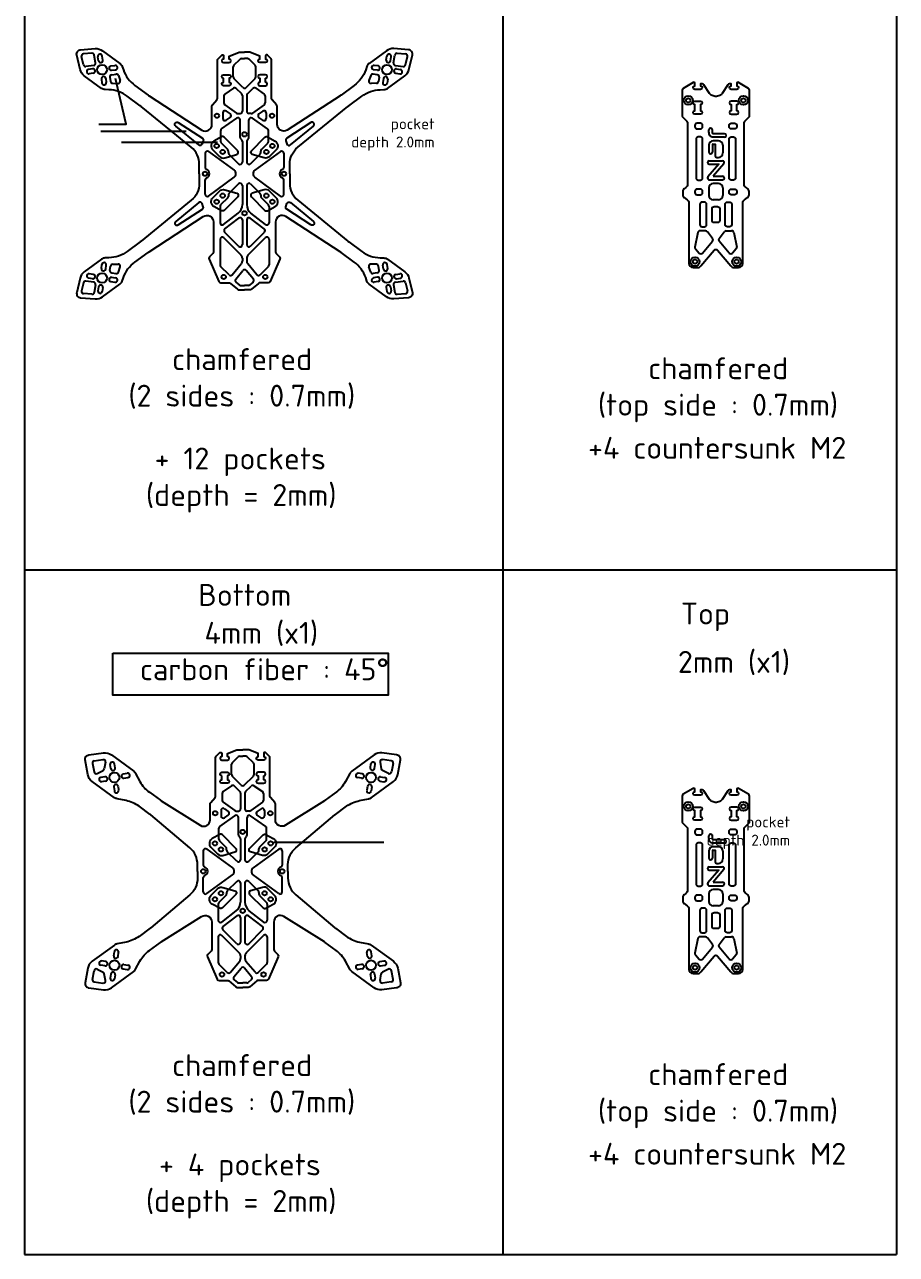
# Model space of a CAD drawing. Header units: millimetres. Extents: x -764 to 714, y -657 to 452.
# Drawn here: x 0 to 399, y -657 to -95 of the extents above; entities that cross this region are included whole.
import ezdxf

# ---------------------------------------------------------------- set-up
doc = ezdxf.new("R2010")
doc.units = ezdxf.units.MM
doc.linetypes.add('JIS_09_08', pattern=[10.75, 8, -0.55, 0.55, -0.55, 0.55, -0.55])
for name, color, linetype in [('Calque1', 150, 'Continuous'), ('Calque1_chamfered', 40, 'Continuous'), ('Calque2', 251, 'Continuous'), ('countersunk', 90, 'Continuous'), ('pocket', 1, 'Continuous')]:
    doc.layers.add(name, color=color, linetype=linetype)
doc.styles.get("Standard").update_dxf_attribs({"font": 'arial.ttf'})

msp = doc.modelspace()

# ---------------------------------------------------------------- linework, layer by layer
msp.add_lwpolyline([(40.37, -382.23), (166.21, -382.23), (166.21, -401.52), (40.37, -401.52)], close=True)
at = {"layer": 'Calque1'}
for p, q in [((26.94, -113.48), (26.06, -109.7)), ((30.82, -108.18), (26.96, -108.48)), ((32.44, -112.55), (31.89, -109.02)), ((33.8, -111.58), (33.52, -109.75)), ((35.78, -111.27), (35.5, -109.44)), ((95.72, -113.62), (98.53, -110.9)), ((99.23, -110.62), (100.57, -110.62)), ((101.91, -110.62), (100.57, -110.62)), ((105.42, -113.62), (102.61, -110.9)), ((165.36, -111.27), (165.64, -109.44)), ((167.33, -111.58), (167.62, -109.75)), ((168.7, -112.55), (169.25, -109.02)), ((170.32, -108.18), (174.18, -108.48)), ((174.19, -113.48), (175.08, -109.7)), ((31.6, -113.69), (28.07, -114.24)), ((31.09, -115.29), (29.26, -115.57)), ((31.4, -117.27), (29.57, -117.55)), ((39.49, -113.98), (41.32, -113.7)), ((39.8, -115.96), (41.63, -115.68)), ((95.42, -118.96), (95.42, -114.34)), ((105.72, -118.96), (105.72, -114.34)), ((161.34, -115.96), (159.51, -115.68)), ((161.65, -113.98), (159.82, -113.7)), ((169.54, -113.69), (173.07, -114.24)), ((169.74, -117.27), (171.57, -117.55)), ((170.05, -115.29), (171.87, -115.57)), ((35.11, -119.98), (35.39, -121.81)), ((37.08, -119.67), (37.37, -121.5)), ((99.86, -123.82), (95.71, -119.67)), ((101.28, -123.82), (105.43, -119.67)), ((164.05, -119.67), (163.77, -121.5)), ((166.03, -119.98), (165.75, -121.81)), ((91.13, -127.62), (91.13, -130.88)), ((95.48, -124.13), (91.56, -126.8)), ((99.28, -126.77), (96.75, -124.25)), ((99.57, -127.48), (99.57, -134.69)), ((101.57, -127.48), (101.57, -134.69)), ((101.86, -126.77), (104.39, -124.25)), ((105.66, -124.13), (109.58, -126.8)), ((110.01, -127.62), (110.01, -130.88)), ((91.55, -131.7), (96.91, -135.5)), ((92.2, -134.61), (93.97, -135.87)), ((109.59, -131.7), (104.23, -135.5)), ((108.93, -134.61), (107.17, -135.87)), ((90.09, -142.71), (96.99, -137.81)), ((90.63, -135.43), (90.63, -137.94)), ((92.2, -138.76), (93.97, -137.5)), ((97.49, -135.69), (98.57, -135.69)), ((98.57, -146.6), (98.57, -138.63)), ((103.65, -135.69), (102.57, -135.69)), ((102.57, -146.6), (102.57, -138.63)), ((111.05, -142.71), (104.15, -137.81)), ((108.93, -138.76), (107.17, -137.5)), ((110.51, -135.43), (110.51, -137.94)), ((89.67, -148.6), (89.67, -143.52)), ((111.47, -148.6), (111.47, -143.52)), ((92.87, -152.21), (89.97, -149.31)), ((99.28, -147.73), (98.86, -147.31)), ((99.57, -148.43), (99.57, -157.94)), ((101.57, -148.43), (101.57, -157.94)), ((101.86, -147.73), (102.28, -147.31)), ((108.27, -152.21), (111.17, -149.31)), ((312.87, -150.13), (312.87, -153.37)), ((314.47, -150.13), (314.47, -153.37)), ((317.27, -148.13), (314.87, -148.13)), ((319.27, -150.13), (319.27, -153.74)), ((82.54, -153.88), (82.54, -160.41)), ((84.13, -153.08), (95.82, -161.63)), ((93.17, -153.56), (93.17, -152.91)), ((97.86, -158.65), (93.46, -154.27)), ((103.27, -158.65), (107.68, -154.27)), ((117.01, -153.08), (105.32, -161.63)), ((107.97, -153.56), (107.97, -152.91)), ((118.6, -153.88), (118.6, -160.41)), ((312.9, -153.37), (312.87, -153.37)), ((313.08, -157.29), (319.15, -157.29)), ((319.75, -158.62), (314.82, -164.37)), ((82.54, -172.6), (82.54, -166.07)), ((84.13, -173.4), (95.82, -164.85)), ((97.86, -167.83), (93.46, -172.21)), ((99.57, -168.54), (99.57, -177.32)), ((101.57, -168.54), (101.57, -177.32)), ((103.27, -167.83), (107.68, -172.21)), ((117.01, -173.4), (105.32, -164.85)), ((118.6, -172.6), (118.6, -166.07)), ((314.82, -164.37), (319.15, -164.37)), ((317.27, -167.7), (314.85, -167.7)), ((93.17, -172.92), (93.17, -173.57)), ((107.97, -172.92), (107.97, -173.57)), ((312.85, -169.7), (312.85, -173.18)), ((319.27, -169.7), (319.27, -173.18)), ((89.36, -178.19), (89.36, -185.61)), ((92.87, -174.27), (89.65, -177.48)), ((108.27, -174.27), (111.49, -177.48)), ((111.78, -178.19), (111.78, -185.61)), ((317.27, -175.18), (314.85, -175.18)), ((90.97, -186.4), (97.62, -181.28)), ((91.58, -188.45), (97.96, -183.54)), ((99.57, -184.33), (99.57, -195.62)), ((101.57, -184.33), (101.57, -195.62)), ((109.56, -188.45), (103.18, -183.54)), ((110.17, -186.4), (103.52, -181.28)), ((97.86, -196.33), (91.48, -189.95)), ((103.28, -196.33), (109.65, -189.95)), ((307.87, -190.11), (306.46, -196.71)), ((311.39, -189.31), (308.84, -189.31)), ((314.57, -192.8), (312.18, -189.7)), ((317.56, -192.8), (319.94, -189.7)), ((320.73, -189.31), (323.28, -189.31)), ((324.26, -190.11), (325.66, -196.71)), ((89.36, -193.19), (89.36, -204.88)), ((98.98, -200.41), (91.06, -192.49)), ((102.15, -200.41), (110.07, -192.49)), ((111.78, -193.19), (111.78, -204.88)), ((309.94, -199.44), (314.54, -194.05)), ((322.18, -199.44), (317.59, -194.05)), ((99.57, -201.82), (99.57, -203.11)), ((101.57, -201.82), (101.57, -203.11)), ((306.71, -197.6), (308.45, -199.47)), ((325.42, -197.6), (323.67, -199.47)), ((35.11, -206.5), (35.39, -204.67)), ((37.08, -206.81), (37.37, -204.98)), ((93.48, -209.43), (89.65, -205.59)), ((94.96, -209.36), (99.1, -204.39)), ((96.53, -211.38), (99.8, -207.46)), ((104.61, -211.38), (101.34, -207.46)), ((106.18, -209.36), (102.03, -204.39)), ((107.65, -209.43), (111.49, -205.59)), ((164.05, -206.81), (163.77, -204.98)), ((166.03, -206.5), (165.75, -204.67)), ((26.94, -213), (26.06, -216.78)), ((31.6, -212.79), (28.07, -212.24)), ((31.09, -211.19), (29.26, -210.91)), ((31.4, -209.21), (29.57, -208.93)), ((39.49, -212.5), (41.32, -212.78)), ((39.8, -210.52), (41.63, -210.8)), ((96.66, -212.79), (98.13, -214.02)), ((104.48, -212.79), (103.01, -214.02)), ((161.34, -210.52), (159.51, -210.8)), ((161.65, -212.5), (159.82, -212.78)), ((169.54, -212.79), (173.07, -212.24)), ((169.74, -209.21), (171.57, -208.93)), ((170.05, -211.19), (171.87, -210.91)), ((174.19, -213), (175.08, -216.78)), ((30.82, -218.3), (26.96, -218)), ((32.44, -213.93), (31.89, -217.46)), ((33.8, -214.9), (33.52, -216.73)), ((35.78, -215.21), (35.5, -217.04)), ((98.77, -214.25), (100.57, -214.25)), ((102.37, -214.25), (100.57, -214.25)), ((165.36, -215.21), (165.64, -217.04)), ((167.33, -214.9), (167.62, -216.73)), ((168.7, -213.93), (169.25, -217.46)), ((170.32, -218.3), (174.18, -218)), ((31.02, -432.63), (31.75, -436.57)), ((31.88, -431.45), (35.85, -430.95)), ((36.96, -432.11), (36.46, -435.15)), ((94.91, -432.37), (97.72, -429.64)), ((98.41, -429.36), (99.76, -429.36)), ((101.1, -429.36), (99.76, -429.36)), ((104.6, -432.37), (101.8, -429.64)), ((162.55, -432.11), (163.05, -435.15)), ((167.63, -431.45), (163.66, -430.95)), ((168.49, -432.63), (167.76, -436.57)), ((33.19, -437.28), (35.93, -435.87)), ((39.45, -435.04), (39.17, -433.22)), ((41.43, -434.74), (41.14, -432.91)), ((45.14, -437.45), (46.96, -437.17)), ((94.61, -437.71), (94.61, -433.08)), ((104.91, -437.71), (104.91, -433.08)), ((154.38, -437.45), (152.55, -437.17)), ((158.09, -434.74), (158.37, -432.91)), ((160.06, -435.04), (160.35, -433.22)), ((166.33, -437.28), (163.58, -435.87)), ((36.74, -438.75), (34.91, -439.04)), ((37.04, -440.73), (35.22, -441.02)), ((40.75, -443.44), (41.04, -445.27)), ((42.73, -443.14), (43.01, -444.96)), ((45.44, -439.43), (47.27, -439.14)), ((94.67, -442.87), (90.75, -445.54)), ((99.05, -442.57), (94.9, -438.42)), ((98.46, -445.52), (95.94, -442.99)), ((100.46, -442.57), (104.61, -438.42)), ((101.05, -445.52), (103.58, -442.99)), ((104.85, -442.87), (108.76, -445.54)), ((154.07, -439.43), (152.24, -439.14)), ((156.78, -443.14), (156.5, -444.96)), ((158.76, -443.44), (158.47, -445.27)), ((162.47, -440.73), (164.3, -441.02)), ((162.78, -438.75), (164.6, -439.04)), ((90.31, -446.37), (90.31, -449.62)), ((98.76, -446.22), (98.76, -453.43)), ((100.76, -446.22), (100.76, -453.43)), ((109.2, -446.37), (109.2, -449.62)), ((89.81, -454.17), (89.81, -456.68)), ((90.73, -450.44), (96.09, -454.24)), ((91.39, -453.36), (93.16, -454.61)), ((96.67, -454.43), (97.76, -454.43)), ((102.84, -454.43), (101.76, -454.43)), ((108.78, -450.44), (103.42, -454.24)), ((108.12, -453.36), (106.35, -454.61)), ((109.7, -454.17), (109.7, -456.68)), ((89.28, -461.45), (96.18, -456.55)), ((91.39, -457.5), (93.16, -456.24)), ((97.76, -465.35), (97.76, -457.37)), ((101.76, -465.35), (101.76, -457.37)), ((110.23, -461.45), (103.33, -456.55)), ((108.12, -457.5), (106.35, -456.24)), ((88.86, -467.35), (88.86, -462.27)), ((98.46, -466.47), (98.05, -466.06)), ((101.05, -466.47), (101.46, -466.06)), ((110.65, -467.35), (110.65, -462.27)), ((83.31, -471.82), (95.01, -480.37)), ((92.06, -470.95), (89.15, -468.06)), ((92.35, -472.3), (92.35, -471.66)), ((98.76, -467.18), (98.76, -476.69)), ((100.76, -467.18), (100.76, -476.69)), ((116.2, -471.82), (104.51, -480.37)), ((107.16, -472.3), (107.16, -471.66)), ((107.45, -470.95), (110.36, -468.06)), ((317.27, -470.73), (314.87, -470.73)), ((81.72, -472.63), (81.72, -479.16)), ((97.05, -477.4), (92.65, -473.01)), ((102.46, -477.4), (106.87, -473.01)), ((117.79, -472.63), (117.79, -479.16)), ((312.87, -472.73), (312.87, -475.96)), ((312.9, -475.96), (312.87, -475.96)), ((314.47, -472.73), (314.47, -475.96)), ((319.27, -472.73), (319.27, -476.33)), ((313.08, -479.89), (319.15, -479.89)), ((319.75, -481.21), (314.82, -486.96)), ((81.72, -491.34), (81.72, -484.81)), ((83.31, -492.15), (95.01, -483.6)), ((97.05, -486.57), (92.65, -490.96)), ((98.76, -487.28), (98.76, -496.06)), ((100.76, -487.28), (100.76, -496.06)), ((102.46, -486.57), (106.87, -490.96)), ((116.2, -492.15), (104.51, -483.6)), ((117.79, -491.34), (117.79, -484.81)), ((314.82, -486.96), (319.15, -486.96)), ((92.06, -493.02), (88.84, -496.22)), ((92.35, -491.67), (92.35, -492.31)), ((107.16, -491.67), (107.16, -492.31)), ((107.45, -493.02), (110.67, -496.22)), ((312.85, -492.29), (312.85, -495.78)), ((317.27, -490.29), (314.85, -490.29)), ((319.27, -492.29), (319.27, -495.78)), ((88.54, -496.93), (88.54, -504.35)), ((90.15, -505.14), (96.81, -500.02)), ((109.36, -505.14), (102.71, -500.02)), ((110.97, -496.93), (110.97, -504.35)), ((317.27, -497.78), (314.85, -497.78)), ((90.77, -507.2), (97.15, -502.29)), ((98.76, -503.08), (98.76, -514.37)), ((100.76, -503.08), (100.76, -514.37)), ((108.74, -507.2), (102.37, -502.29)), ((98.17, -519.15), (90.25, -511.23)), ((97.05, -515.07), (90.67, -508.7)), ((101.34, -519.15), (109.26, -511.23)), ((102.46, -515.07), (108.84, -508.7)), ((88.54, -511.94), (88.54, -523.63)), ((110.97, -511.94), (110.97, -523.63)), ((307.87, -512.7), (306.46, -519.3)), ((311.39, -511.91), (308.84, -511.91)), ((309.94, -522.04), (314.54, -516.65)), ((314.57, -515.39), (312.18, -512.29)), ((317.56, -515.39), (319.94, -512.29)), ((322.18, -522.04), (317.59, -516.65)), ((320.73, -511.91), (323.28, -511.91)), ((324.26, -512.7), (325.66, -519.3)), ((40.75, -520.52), (41.04, -518.7)), ((42.73, -520.83), (43.01, -519)), ((98.76, -520.57), (98.76, -521.85)), ((100.76, -520.57), (100.76, -521.85)), ((156.78, -520.83), (156.5, -519)), ((158.76, -520.52), (158.47, -518.7)), ((306.71, -520.19), (308.45, -522.07)), ((325.42, -520.19), (323.67, -522.07)), ((31.02, -531.34), (31.75, -527.4)), ((33.19, -526.69), (35.93, -528.09)), ((36.74, -525.21), (34.91, -524.93)), ((37.04, -523.24), (35.22, -522.95)), ((45.14, -526.52), (46.96, -526.8)), ((45.44, -524.54), (47.27, -524.83)), ((92.67, -528.17), (88.84, -524.33)), ((94.15, -528.1), (98.29, -523.13)), ((95.72, -530.12), (98.99, -526.2)), ((103.8, -530.12), (100.52, -526.2)), ((105.37, -528.1), (101.22, -523.13)), ((106.84, -528.17), (110.68, -524.33)), ((154.07, -524.54), (152.24, -524.83)), ((154.38, -526.52), (152.55, -526.8)), ((162.47, -523.24), (164.3, -522.95)), ((162.78, -525.21), (164.6, -524.93)), ((166.33, -526.69), (163.58, -528.09)), ((168.49, -531.34), (167.76, -527.4)), ((31.88, -532.51), (35.85, -533.01)), ((36.96, -531.86), (36.46, -528.82)), ((39.45, -528.92), (39.17, -530.75)), ((41.43, -529.23), (41.14, -531.06)), ((95.84, -531.53), (97.31, -532.76)), ((97.96, -532.99), (99.76, -532.99)), ((101.56, -532.99), (99.76, -532.99)), ((103.67, -531.53), (102.2, -532.76)), ((158.09, -529.23), (158.37, -531.06)), ((160.06, -528.92), (160.35, -530.75)), ((162.55, -531.86), (163.05, -528.82)), ((167.63, -532.51), (163.66, -533.01))]:
    msp.add_line(p, q, dxfattribs=at)
for points in [[(79.88, -163.24), (79.88, -158.89, 0.224989), (76.22, -151.15), (53.35, -132.45, 0.013566), (52.92, -132.12), (46.92, -127.73, 0.150867), (38.55, -124.85), (36.85, -124.79, -0.150867), (35.18, -124.21), (27.29, -118.45, -0.17925), (25.38, -115.55), (23.85, -109.03, -0.459426), (25.64, -106.58), (32.32, -106.05, -0.17925), (35.66, -107), (43.55, -112.77, -0.150867), (44.61, -114.19), (45.17, -115.79, 0.150867), (50.46, -122.89), (56.46, -127.27, 0.013816), (56.91, -127.58), (81.03, -143.25, 0.594971), (85.67, -140.74), (85.67, -132.4, -0.183902), (85.92, -131.74), (87.92, -129.5, 0.183902), (88.17, -128.83), (88.17, -111.36, -0.198912), (88.46, -110.65), (90.12, -109, -0.668179), (90.97, -109.35), (90.97, -110.8, 1), (90.97, -112.4), (93.57, -112.4, 1), (93.57, -110.8), (93.57, -109.44), (97.83, -107.79, -0.092844), (98.55, -107.65), (100.57, -107.65)], [(121.25, -163.24), (121.25, -158.89, -0.224989), (124.92, -151.15), (147.79, -132.45, -0.013566), (148.22, -132.12), (154.22, -127.73, -0.150867), (162.59, -124.85), (164.28, -124.79, 0.150867), (165.96, -124.21), (173.85, -118.45, 0.17925), (175.76, -115.55), (177.29, -109.03, 0.459426), (175.5, -106.58), (168.82, -106.05, 0.17925), (165.48, -107), (157.59, -112.77, 0.150867), (156.53, -114.19), (155.96, -115.79, -0.150867), (150.68, -122.89), (144.68, -127.27, -0.013816), (144.23, -127.58), (120.1, -143.25, -0.594971), (115.47, -140.74), (115.47, -132.4, 0.183902), (115.22, -131.74), (113.22, -129.5, -0.183902), (112.97, -128.83), (112.97, -111.36, 0.198912), (112.68, -110.65), (111.02, -109, 0.668179), (110.17, -109.35), (110.17, -110.8, -1), (110.17, -112.4), (107.57, -112.4, -1), (107.57, -110.8), (107.57, -109.44), (103.31, -107.79, 0.092844), (102.59, -107.65), (100.57, -107.65)], [(320.03, -146.56), (314.82, -146.56, -0.245066), (313.38, -145.81, -0.113399), (313.02, -144.93, -0.037158), (312.87, -143.14, -0.049183)], [(320.03, -144.96), (314.82, -144.96, -0.245066), (314.69, -144.89, -0.113399), (314.6, -144.68, -0.037158), (314.47, -143.13)], [(314.87, -149.73), (315.71, -149.73), (315.71, -154.94, 0.414214), (316.51, -155.74), (317.27, -155.74)], [(313.08, -158.89), (317.41, -158.89), (312.47, -164.64, 0.640968), (313.08, -165.97), (319.15, -165.97)], [(79.88, -163.24), (79.88, -167.59, -0.224989), (76.22, -175.33), (53.35, -194.03, -0.013566), (52.92, -194.36), (46.92, -198.75, -0.150867), (38.55, -201.63), (36.85, -201.69, 0.150867), (35.18, -202.27), (27.29, -208.03, 0.17925), (25.38, -210.93), (23.85, -217.45, 0.459426), (25.64, -219.9), (32.32, -220.43, 0.17925), (35.66, -219.48), (43.55, -213.71, 0.150867), (44.61, -212.29), (45.17, -210.69, -0.150867), (50.46, -203.59), (56.46, -199.21, -0.013816), (56.91, -198.9), (81.72, -182.78, -0.594971), (86.36, -185.29), (86.36, -199, -0.198912), (86.06, -199.71), (84.58, -201.2, 0.309066), (84.37, -202.31), (88.83, -212.47, 0.297645), (89.75, -213.07), (93.51, -213.07, -0.175895), (94.15, -213.3), (97.4, -216.02, 0.175895), (98.04, -216.25), (100.57, -216.25)], [(121.25, -163.24), (121.25, -167.59, 0.224989), (124.92, -175.33), (147.79, -194.03, 0.013566), (148.22, -194.36), (154.22, -198.75, 0.150867), (162.59, -201.63), (164.28, -201.69, -0.150867), (165.96, -202.27), (173.85, -208.03, -0.17925), (175.76, -210.93), (177.29, -217.45, -0.459426), (175.5, -219.9), (168.82, -220.43, -0.17925), (165.48, -219.48), (157.59, -213.71, -0.150867), (156.53, -212.29), (155.96, -210.69, 0.150867), (150.68, -203.59), (144.68, -199.21, 0.013816), (144.23, -198.9), (119.42, -182.78, 0.594971), (114.78, -185.29), (114.78, -199, 0.198912), (115.07, -199.71), (116.56, -201.2, -0.309066), (116.77, -202.31), (112.31, -212.47, -0.297645), (111.39, -213.07), (107.63, -213.07, 0.175895), (106.99, -213.3), (103.74, -216.02, -0.175895), (103.1, -216.25), (100.57, -216.25)], [(79.07, -481.98), (79.07, -478.88, 0.221063), (75.52, -471.23), (57.68, -456.19, 0.017307), (57.41, -455.98), (52.34, -452.27, 0.109594), (46.39, -449.67), (42.27, -448.85, -0.109594), (41.08, -448.33), (30.88, -440.88, -0.19144), (28.92, -437.75), (27.68, -431.09, -0.431181), (29.4, -428.74), (36.12, -427.9, -0.19144), (39.69, -428.82), (49.89, -436.28, -0.109594), (50.75, -437.25), (52.77, -440.94, 0.109594), (57.06, -445.82), (62.13, -449.52, 0.017358), (62.42, -449.71), (80.26, -460.95, 0.590187), (84.86, -458.41), (84.86, -451.15, -0.183902), (85.11, -450.48), (87.1, -448.24, 0.183902), (87.36, -447.58), (87.36, -430.1, -0.198912), (87.65, -429.4), (89.3, -427.74, -0.668179), (90.16, -428.1), (90.16, -429.54, 1), (90.16, -431.14), (92.76, -431.14, 1), (92.76, -429.54), (92.76, -428.19), (97.01, -426.53, -0.092844), (97.74, -426.4), (99.76, -426.4)], [(120.44, -481.98), (120.44, -478.88, -0.221063), (123.99, -471.23), (141.83, -456.19, -0.017307), (142.1, -455.98), (147.17, -452.27, -0.109594), (153.12, -449.67), (157.25, -448.85, 0.109594), (158.44, -448.33), (168.63, -440.88, 0.19144), (170.6, -437.75), (171.83, -431.09, 0.431181), (170.11, -428.74), (163.39, -427.9, 0.19144), (159.82, -428.82), (149.62, -436.28, 0.109594), (148.76, -437.25), (146.74, -440.94, -0.109594), (142.45, -445.82), (137.38, -449.52, -0.017358), (137.1, -449.71), (119.25, -460.95, -0.590187), (114.66, -458.41), (114.66, -451.15, 0.183902), (114.4, -450.48), (112.41, -448.24, -0.183902), (112.16, -447.58), (112.16, -430.1, 0.198912), (111.86, -429.4), (110.21, -427.74, 0.668179), (109.36, -428.1), (109.36, -429.54, -1), (109.36, -431.14), (106.76, -431.14, -1), (106.76, -429.54), (106.76, -428.19), (102.5, -426.53, 0.092844), (101.77, -426.4), (99.76, -426.4)], [(320.03, -469.15), (314.82, -469.15, -0.245066), (313.38, -468.4, -0.113399), (313.02, -467.52, -0.037158), (312.87, -465.73, -0.049183)], [(320.03, -467.55), (314.82, -467.55, -0.245066), (314.69, -467.48, -0.113399), (314.6, -467.27, -0.037158), (314.47, -465.72)], [(314.87, -472.33), (315.71, -472.33), (315.71, -477.53, 0.414214), (316.51, -478.33), (317.27, -478.33)], [(79.07, -481.98), (79.07, -485.09, -0.221063), (75.52, -492.74), (57.68, -507.78, -0.017307), (57.41, -507.99), (52.34, -511.69, -0.109594), (46.39, -514.3), (42.27, -515.12, 0.109594), (41.08, -515.64), (30.88, -523.09, 0.19144), (28.92, -526.22), (27.68, -532.88, 0.431181), (29.4, -535.23), (36.12, -536.07, 0.19144), (39.69, -535.15), (49.89, -527.69, 0.109594), (50.75, -526.72), (52.77, -523.03, -0.109594), (57.06, -518.15), (62.13, -514.45, -0.017358), (62.42, -514.25), (80.95, -502.59, -0.590187), (85.54, -505.13), (85.54, -517.75, -0.198912), (85.25, -518.46), (83.77, -519.94, 0.309066), (83.56, -521.05), (88.02, -531.21, 0.297645), (88.93, -531.81), (92.7, -531.81, -0.175895), (93.34, -532.04), (96.59, -534.76, 0.175895), (97.23, -534.99), (99.76, -534.99)], [(120.44, -481.98), (120.44, -485.09, 0.221063), (123.99, -492.74), (141.83, -507.78, 0.017307), (142.1, -507.99), (147.17, -511.69, 0.109594), (153.12, -514.3), (157.25, -515.12, -0.109594), (158.44, -515.64), (168.63, -523.09, -0.19144), (170.6, -526.22), (171.83, -532.88, -0.431181), (170.11, -535.23), (163.39, -536.07, -0.19144), (159.82, -535.15), (149.62, -527.69, -0.109594), (148.76, -526.72), (146.74, -523.03, 0.109594), (142.45, -518.15), (137.38, -514.45, 0.017358), (137.1, -514.25), (118.57, -502.59, 0.590187), (113.97, -505.13), (113.97, -517.75, 0.198912), (114.26, -518.46), (115.75, -519.94, -0.309066), (115.95, -521.05), (111.49, -531.21, -0.297645), (110.58, -531.81), (106.81, -531.81, 0.175895), (106.17, -532.04), (102.92, -534.76, -0.175895), (102.28, -534.99), (99.76, -534.99)], [(313.08, -481.49), (317.41, -481.49), (312.47, -487.24, 0.640968), (313.08, -488.56), (319.15, -488.56)]]:
    msp.add_lwpolyline(points, format="xyb", dxfattribs=at)
for points in [[(90.97, -119.58, -1), (90.97, -117.98), (93.57, -117.98, -1), (93.57, -119.58), (93.57, -121.38, -1), (93.57, -122.98), (90.97, -122.98, -1), (90.97, -121.38)], [(110.17, -119.58, 1), (110.17, -117.98), (107.57, -117.98, 1), (107.57, -119.58), (107.57, -121.38, 1), (107.57, -122.98), (110.17, -122.98, 1), (110.17, -121.38)], [(315.77, -127.85), (314.32, -127.41, -0.175444), (313.23, -126.58), (310.62, -122.57, 0.253934), (309.78, -122.11), (309.06, -122.11), (309.06, -123.05, -1), (309.06, -124.65), (306.46, -124.65, -1), (306.46, -123.05), (306.46, -121.91, 0.581935), (305.71, -121.48), (301.15, -124.2, 0.264274), (300.66, -125.06), (300.66, -136.69, 0.198912), (300.95, -137.39), (302.82, -139.26, -0.198912), (303.11, -139.96), (303.11, -167.91, -0.243004), (302.27, -169.54), (301.53, -170.07, 0.243004), (300.9, -171.29), (300.9, -172.9, 0.243004), (301.53, -174.13), (302.9, -175.1, -0.242999), (303.74, -176.73), (303.74, -204.08, 0.41421), (305.74, -206.08), (307.72, -206.08, 0.222436), (309.25, -205.36), (315.29, -198.12, -0.222436), (316.06, -197.76, -0.222436), (316.83, -198.12), (322.87, -205.36, 0.222436), (324.41, -206.08), (326.38, -206.08, 0.41421), (328.38, -204.08), (328.38, -176.73, -0.242999), (329.23, -175.1), (330.59, -174.13, 0.243004), (331.23, -172.9), (331.23, -171.29, 0.243004), (330.59, -170.07), (329.85, -169.54, -0.243004), (329.01, -167.91), (329.01, -139.96, -0.198912), (329.3, -139.26), (331.17, -137.39, 0.198912), (331.46, -136.69), (331.46, -125.06, 0.264274), (330.97, -124.2), (326.42, -121.48, 0.581935), (325.66, -121.91), (325.66, -123.05, -1), (325.66, -124.65), (323.06, -124.65, -1), (323.06, -123.05), (323.06, -122.11), (322.34, -122.11, 0.253934), (321.5, -122.57), (318.89, -126.58, -0.175444), (317.81, -127.41), (316.36, -127.85, -0.151139)], [(306.46, -136.02, -1), (306.46, -134.42), (306.46, -131.62, -1), (306.46, -130.02), (309.06, -130.02, -1), (309.06, -131.62), (309.06, -134.42, -1), (309.06, -136.02)], [(325.66, -136.02, 1), (325.66, -134.42), (325.66, -131.62, 1), (325.66, -130.02), (323.06, -130.02, 1), (323.06, -131.62), (323.06, -134.42, 1), (323.06, -136.02)], [(307.51, -142.72), (309.01, -142.72, 0.414214), (310.01, -141.72), (310.01, -141.12, 0.414214), (309.01, -140.12), (307.51, -140.12, 0.414214), (306.51, -141.12), (306.51, -141.72, 0.414214)], [(324.61, -142.72), (323.11, -142.72, -0.414214), (322.11, -141.72), (322.11, -141.12, -0.414214), (323.11, -140.12), (324.61, -140.12, -0.414214), (325.61, -141.12), (325.61, -141.72, -0.414214)], [(308.01, -166.15), (309.01, -166.15, 0.414214), (310.01, -165.15), (310.01, -147.36, 0.414214), (309.01, -146.36), (308.01, -146.36, 0.414214), (307.01, -147.36), (307.01, -165.15, 0.414214)], [(324.11, -166.15), (323.11, -166.15, -0.414214), (322.11, -165.15), (322.11, -147.36, -0.414214), (323.11, -146.36), (324.11, -146.36, -0.414214), (325.11, -147.36), (325.11, -165.15, -0.414214)], [(307.51, -172.85), (309.01, -172.85, 0.414214), (310.01, -171.85), (310.01, -171.24, 0.414214), (309.01, -170.24), (307.51, -170.24, 0.414214), (306.51, -171.24), (306.51, -171.85, 0.414214)], [(324.61, -172.85), (323.11, -172.85, -0.414214), (322.11, -171.85), (322.11, -171.24, -0.414214), (323.11, -170.24), (324.61, -170.24, -0.414214), (325.61, -171.24), (325.61, -171.85, -0.414214)], [(309.8, -187.47), (310.8, -187.47, 0.414214), (311.8, -186.47), (311.8, -177.17, 0.414214), (310.8, -176.17), (309.8, -176.17, 0.414214), (308.8, -177.17), (308.8, -186.47, 0.414214)], [(315.31, -178.25), (316.81, -178.25, -0.414214), (317.81, -179.25), (317.81, -184.51, -0.414214), (316.81, -185.51), (315.31, -185.51, -0.414214), (314.31, -184.51), (314.31, -179.25, -0.414214)], [(322.32, -187.47), (321.32, -187.47, -0.414214), (320.32, -186.47), (320.32, -177.17, -0.414214), (321.32, -176.17), (322.32, -176.17, -0.414214), (323.32, -177.17), (323.32, -186.47, -0.414214)], [(90.16, -438.32, -1), (90.16, -436.72), (92.76, -436.72, -1), (92.76, -438.32), (92.76, -440.12, -1), (92.76, -441.72), (90.16, -441.72, -1), (90.16, -440.12)], [(109.36, -438.32, 1), (109.36, -436.72), (106.76, -436.72, 1), (106.76, -438.32), (106.76, -440.12, 1), (106.76, -441.72), (109.36, -441.72, 1), (109.36, -440.12)], [(315.77, -450.45), (314.32, -450, -0.175444), (313.23, -449.18), (310.62, -445.16, 0.253934), (309.78, -444.71), (309.06, -444.71), (309.06, -445.64, -1), (309.06, -447.24), (306.46, -447.24, -1), (306.46, -445.64), (306.46, -444.51, 0.581935), (305.71, -444.08), (301.15, -446.79, 0.264274), (300.66, -447.65), (300.66, -459.28, 0.198912), (300.95, -459.98), (302.82, -461.85, -0.198912), (303.11, -462.56), (303.11, -490.5, -0.243004), (302.27, -492.13), (301.53, -492.66, 0.243004), (300.9, -493.88), (300.9, -495.5, 0.243004), (301.53, -496.72), (302.9, -497.69, -0.242999), (303.74, -499.32), (303.74, -526.68, 0.41421), (305.74, -528.68), (307.72, -528.68, 0.222436), (309.25, -527.96), (315.29, -520.72, -0.222436), (316.06, -520.36, -0.222436), (316.83, -520.72), (322.87, -527.96, 0.222436), (324.41, -528.68), (326.38, -528.68, 0.41421), (328.38, -526.68), (328.38, -499.32, -0.242999), (329.23, -497.69), (330.59, -496.72, 0.243004), (331.23, -495.5), (331.23, -493.88, 0.243004), (330.59, -492.66), (329.85, -492.13, -0.243004), (329.01, -490.5), (329.01, -462.56, -0.198912), (329.3, -461.85), (331.17, -459.98, 0.198912), (331.46, -459.28), (331.46, -447.65, 0.264274), (330.97, -446.79), (326.42, -444.08, 0.581935), (325.66, -444.51), (325.66, -445.64, -1), (325.66, -447.24), (323.06, -447.24, -1), (323.06, -445.64), (323.06, -444.71), (322.34, -444.71, 0.253934), (321.5, -445.16), (318.89, -449.18, -0.175444), (317.81, -450), (316.36, -450.45, -0.151139)], [(306.46, -458.61, -1), (306.46, -457.01), (306.46, -454.21, -1), (306.46, -452.61), (309.06, -452.61, -1), (309.06, -454.21), (309.06, -457.01, -1), (309.06, -458.61)], [(325.66, -458.61, 1), (325.66, -457.01), (325.66, -454.21, 1), (325.66, -452.61), (323.06, -452.61, 1), (323.06, -454.21), (323.06, -457.01, 1), (323.06, -458.61)], [(307.51, -465.32), (309.01, -465.32, 0.414214), (310.01, -464.32), (310.01, -463.71, 0.414214), (309.01, -462.71), (307.51, -462.71, 0.414214), (306.51, -463.71), (306.51, -464.32, 0.414214)], [(324.61, -465.32), (323.11, -465.32, -0.414214), (322.11, -464.32), (322.11, -463.71, -0.414214), (323.11, -462.71), (324.61, -462.71, -0.414214), (325.61, -463.71), (325.61, -464.32, -0.414214)], [(308.01, -488.74), (309.01, -488.74, 0.414214), (310.01, -487.74), (310.01, -469.96, 0.414214), (309.01, -468.96), (308.01, -468.96, 0.414214), (307.01, -469.96), (307.01, -487.74, 0.414214)], [(324.11, -488.74), (323.11, -488.74, -0.414214), (322.11, -487.74), (322.11, -469.96, -0.414214), (323.11, -468.96), (324.11, -468.96, -0.414214), (325.11, -469.96), (325.11, -487.74, -0.414214)], [(307.51, -495.44), (309.01, -495.44, 0.414214), (310.01, -494.44), (310.01, -493.84, 0.414214), (309.01, -492.84), (307.51, -492.84, 0.414214), (306.51, -493.84), (306.51, -494.44, 0.414214)], [(324.61, -495.44), (323.11, -495.44, -0.414214), (322.11, -494.44), (322.11, -493.84, -0.414214), (323.11, -492.84), (324.61, -492.84, -0.414214), (325.61, -493.84), (325.61, -494.44, -0.414214)], [(309.8, -510.06), (310.8, -510.06, 0.414214), (311.8, -509.06), (311.8, -499.77, 0.414214), (310.8, -498.77), (309.8, -498.77, 0.414214), (308.8, -499.77), (308.8, -509.06, 0.414214)], [(322.32, -510.06), (321.32, -510.06, -0.414214), (320.32, -509.06), (320.32, -499.77, -0.414214), (321.32, -498.77), (322.32, -498.77, -0.414214), (323.32, -499.77), (323.32, -509.06, -0.414214)], [(315.31, -500.84), (316.81, -500.84, -0.414214), (317.81, -501.84), (317.81, -507.1, -0.414214), (316.81, -508.1), (315.31, -508.1, -0.414214), (314.31, -507.1), (314.31, -501.84, -0.414214)]]:
    msp.add_lwpolyline(points, format="xyb", close=True, dxfattribs=at)
for centre, radius in [((35.44, -115.63), 2.25), ((165.69, -115.63), 2.25), ((303.45, -129.7), 1), ((328.67, -129.7), 1), ((87.96, -136.69), 1), ((113.18, -136.69), 1), ((100.57, -145.21), 1), ((87.82, -150.49), 1), ((113.32, -150.49), 1), ((90.57, -153.24), 1), ((110.57, -153.24), 1), ((82.54, -163.24), 1), ((118.6, -163.24), 1), ((90.57, -173.24), 1), ((110.57, -173.24), 1), ((87.82, -175.99), 1), ((113.32, -175.99), 1), ((100.57, -181.27), 1), ((306.56, -203.38), 1), ((325.56, -203.38), 1), ((35.44, -210.86), 2.25), ((91.07, -210.37), 1), ((110.07, -210.37), 1), ((165.69, -210.86), 2.25), ((41.09, -439.09), 2.25), ((158.42, -439.09), 2.25), ((87.15, -455.43), 1), ((112.36, -455.43), 1), ((303.45, -452.29), 1), ((328.67, -452.29), 1), ((99.76, -463.95), 1), ((87.01, -469.23), 1), ((89.76, -471.98), 1), ((109.76, -471.98), 1), ((112.51, -469.23), 1), ((81.72, -481.98), 1), ((117.79, -481.98), 1), ((87.01, -494.73), 1), ((89.76, -491.98), 1), ((109.76, -491.98), 1), ((112.51, -494.73), 1), ((99.76, -500.02), 1), ((41.09, -524.88), 2.25), ((90.26, -529.11), 1), ((109.26, -529.11), 1), ((158.42, -524.88), 2.25), ((306.56, -525.98), 1), ((325.56, -525.98), 1)]:
    msp.add_circle(centre, radius, dxfattribs=at)
for centre, radius, start, end in [((27.03, -109.48), 1, 94.4775, 193.1786), ((30.9, -109.17), 1, 8.8281, 94.4775), ((34.51, -109.6), 1, 8.8281, 188.8281), ((34.79, -111.43), 1, 188.8281, 8.8281), ((99.23, -111.62), 1, 90, 134.1168), ((101.91, -111.62), 1, 45.8832, 90), ((166.35, -111.43), 1, 171.1719, 351.1719), ((166.63, -109.6), 1, 351.1719, 171.1719), ((170.24, -109.17), 1, 85.5225, 171.1719), ((174.1, -109.48), 1, 346.8214, 85.5225), ((27.92, -113.25), 1, 193.1786, 278.8281), ((29.42, -116.56), 1, 98.8281, 278.8281), ((31.24, -116.28), 1, 278.8281, 98.8281), ((31.45, -112.7), 1, 278.8281, 8.8281), ((39.64, -114.97), 1, 98.8281, 278.8281), ((41.47, -114.69), 1, 278.8281, 98.8281), ((96.42, -114.34), 1, 134.1168, 180), ((104.72, -114.34), 1, 0, 45.8832), ((159.67, -114.69), 1, 81.1719, 261.1719), ((161.49, -114.97), 1, 261.1719, 81.1719), ((169.69, -112.7), 1, 171.1719, 261.1719), ((169.89, -116.28), 1, 81.1719, 261.1719), ((171.72, -116.56), 1, 261.1719, 81.1719), ((173.22, -113.25), 1, 261.1719, 346.8214), ((36.1, -119.82), 1, 8.8281, 188.8281), ((36.38, -121.65), 1, 188.8281, 8.8281), ((96.42, -118.96), 1, 180, 225), ((104.72, -118.96), 1, 315, 0), ((164.76, -121.65), 1, 171.1719, 351.1719), ((165.04, -119.82), 1, 351.1719, 171.1719), ((92.13, -127.62), 1, 124.2668, 180), ((96.04, -124.95), 1, 45, 124.2668), ((98.57, -127.48), 1, 0, 45), ((100.57, -123.12), 1, 225, 315), ((102.57, -127.48), 1, 135, 180), ((105.1, -124.95), 1, 55.7332, 135), ((109.01, -127.62), 1, 0, 55.7332), ((91.63, -135.43), 1, 54.6335, 180), ((92.13, -130.88), 1, 180, 234.6335), ((98.57, -134.69), 1, 270, 0), ((102.57, -134.69), 1, 180, 270), ((109.51, -135.43), 1, 0, 125.3665), ((109.01, -130.88), 1, 305.3665, 0), ((91.63, -137.94), 1, 180, 305.3665), ((93.39, -136.69), 1, 305.3665, 54.6335), ((97.49, -134.69), 1, 234.6335, 270), ((97.57, -138.63), 1, 359.9994, 125.3665), ((103.57, -138.63), 1, 54.6335, 180.0006), ((103.65, -134.69), 1, 270, 305.3665), ((107.75, -136.69), 1, 125.3665, 234.6335), ((109.51, -137.94), 1, 234.6335, 0), ((90.67, -143.52), 1, 125.3665, 180.0054), ((110.47, -143.52), 1, 359.9946, 54.6335), ((313.67, -143.13), 0.8, 0.5299, 180.5299), ((320.03, -145.76), 0.8, 270, 90), ((90.67, -148.6), 1, 180.0054, 225.1249), ((99.57, -146.6), 1, 179.9986, 225), ((98.57, -148.43), 1, 0, 45), ((102.57, -148.43), 1, 135, 180), ((101.57, -146.6), 1, 315, 0.0014), ((110.47, -148.6), 1, 314.8751, 359.9946), ((314.87, -150.13), 2, 90, 180), ((314.87, -150.13), 0.4, 90, 180), ((317.27, -150.13), 2, 0, 90), ((83.54, -153.88), 1, 53.8281, 180), ((92.17, -152.91), 1, 0, 45.1249), ((94.17, -153.56), 1, 180, 225.1249), ((106.97, -153.56), 1, 314.8751, 0), ((108.97, -152.91), 1, 134.8751, 180), ((117.6, -153.88), 1, 0, 126.1719), ((313.08, -158.09), 0.8, 90, 270), ((313.69, -153.37), 0.787, 180, 0), ((317.27, -153.74), 2, 270, 0), ((319.15, -158.09), 0.8, 319.3657, 90), ((83.54, -160.41), 1, 180, 250.5288), ((82.54, -163.24), 2, 289.4712, 70.5288), ((94.64, -163.24), 2, 306.1719, 53.8281), ((98.57, -157.94), 1, 225.1249, 0), ((102.57, -157.94), 1, 180, 314.8751), ((106.5, -163.24), 2, 126.1719, 233.8281), ((118.6, -163.24), 2, 109.4712, 250.5288), ((117.6, -160.41), 1, 289.4712, 0), ((83.54, -166.07), 1, 109.4712, 180), ((98.57, -168.54), 1, 0, 134.8751), ((102.57, -168.54), 1, 45.1249, 180), ((117.6, -166.07), 1, 0, 70.5288), ((314.85, -169.7), 2, 90, 180), ((317.27, -169.7), 2, 0, 90), ((319.15, -165.17), 0.8, 270, 90), ((83.54, -172.6), 1, 180, 306.1719), ((92.17, -173.57), 1, 314.8751, 0), ((94.17, -172.92), 1, 134.8751, 180), ((106.97, -172.92), 1, 0, 45.1249), ((108.97, -173.57), 1, 180, 225.1249), ((117.6, -172.6), 1, 233.8281, 0), ((314.85, -173.18), 2, 180, 270), ((317.27, -173.18), 2, 270, 0), ((90.36, -178.19), 1, 134.8751, 180), ((94.57, -177.32), 5, 307.5858, 0), ((106.57, -177.32), 5, 180, 232.4142), ((110.78, -178.19), 1, 0, 45.1249), ((98.57, -184.33), 1, 0, 127.5858), ((102.57, -184.33), 1, 52.4142, 180), ((90.36, -185.61), 1, 180, 307.5858), ((92.19, -189.24), 1, 127.5858, 225), ((108.95, -189.24), 1, 315, 52.4142), ((110.78, -185.61), 1, 232.4142, 0), ((308.84, -190.31), 1, 90, 167.9842), ((311.39, -190.31), 1, 37.6367, 90), ((320.73, -190.31), 1, 90, 142.3633), ((323.28, -190.31), 1, 12.0158, 90), ((90.36, -193.19), 1, 45, 180), ((98.57, -195.62), 1, 225, 0), ((102.57, -195.62), 1, 180, 315), ((110.78, -193.19), 1, 0, 135), ((313.78, -193.41), 1, 319.5607, 37.6367), ((318.35, -193.41), 1, 142.3633, 220.4393), ((97.57, -201.82), 2, 0, 45), ((103.57, -201.82), 2, 135, 180), ((307.44, -196.92), 1, 167.9842, 222.8621), ((309.18, -198.79), 1, 222.8621, 319.5607), ((322.94, -198.79), 1, 220.4393, 317.1379), ((324.68, -196.92), 1, 317.1379, 12.0158), ((36.1, -206.66), 1, 171.1719, 351.1719), ((36.38, -204.83), 1, 351.1719, 171.1719), ((90.36, -204.88), 1, 180, 225), ((97.57, -203.11), 2, 320.162, 0), ((100.57, -208.1), 1, 39.838, 140.162), ((103.57, -203.11), 2, 180, 219.838), ((110.78, -204.88), 1, 315, 0), ((164.76, -204.83), 1, 8.8281, 188.8281), ((165.04, -206.66), 1, 188.8281, 8.8281), ((27.92, -213.23), 1, 81.1719, 166.8214), ((29.42, -209.92), 1, 81.1719, 261.1719), ((31.24, -210.2), 1, 261.1719, 81.1719), ((31.45, -213.78), 1, 351.1719, 81.1719), ((39.64, -211.51), 1, 81.1719, 261.1719), ((41.47, -211.79), 1, 261.1719, 81.1719), ((94.19, -208.72), 1, 225, 320.162), ((97.3, -212.02), 1, 140.162, 230.096), ((103.84, -212.02), 1, 309.904, 39.838), ((106.95, -208.72), 1, 219.838, 315), ((159.67, -211.79), 1, 98.8281, 278.8281), ((161.49, -211.51), 1, 278.8281, 98.8281), ((169.69, -213.78), 1, 98.8281, 188.8281), ((169.89, -210.2), 1, 98.8281, 278.8281), ((171.72, -209.92), 1, 278.8281, 98.8281), ((173.22, -213.23), 1, 13.1786, 98.8281), ((27.03, -217), 1, 166.8214, 265.5225), ((30.9, -217.31), 1, 265.5225, 351.1719), ((34.51, -216.88), 1, 171.1719, 351.1719), ((34.79, -215.05), 1, 351.1719, 171.1719), ((98.77, -213.25), 1, 230.096, 270), ((102.37, -213.25), 1, 270, 309.904), ((166.35, -215.05), 1, 8.8281, 188.8281), ((166.63, -216.88), 1, 188.8281, 8.8281), ((170.24, -217.31), 1, 188.8281, 274.4775), ((174.1, -217), 1, 274.4775, 13.1786), ((32, -432.45), 1, 97.1785, 190.4777), ((35.98, -431.95), 1, 350.5634, 97.1785), ((40.15, -433.06), 1, 8.8281, 188.8281), ((95.61, -433.08), 1, 134.1168, 180), ((98.41, -430.36), 1, 90, 134.1168), ((101.1, -430.36), 1, 45.8832, 90), ((103.91, -433.08), 1, 0, 45.8832), ((159.36, -433.06), 1, 351.1719, 171.1719), ((163.54, -431.95), 1, 82.8215, 189.4366), ((167.51, -432.45), 1, 349.5223, 82.8215), ((32.73, -436.39), 1, 190.4777, 297.0928), ((35.47, -434.98), 1, 297.0928, 350.5634), ((40.44, -434.89), 1, 188.8281, 8.8281), ((45.29, -438.44), 1, 98.8281, 278.8281), ((47.12, -438.15), 1, 278.8281, 98.8281), ((95.61, -437.71), 1, 180, 225), ((103.91, -437.71), 1, 315, 0), ((152.39, -438.15), 1, 81.1719, 261.1719), ((154.22, -438.44), 1, 261.1719, 81.1719), ((159.07, -434.89), 1, 171.1719, 351.1719), ((164.04, -434.98), 1, 189.4366, 242.9072), ((166.78, -436.39), 1, 242.9072, 349.5223), ((35.06, -440.03), 1, 98.8281, 278.8281), ((36.89, -439.74), 1, 278.8281, 98.8281), ((41.74, -443.29), 1, 8.8281, 188.8281), ((95.23, -443.7), 1, 45, 124.2668), ((99.76, -441.86), 1, 225, 315), ((104.28, -443.7), 1, 55.7332, 135), ((157.77, -443.29), 1, 351.1719, 171.1719), ((162.62, -439.74), 1, 81.1719, 261.1719), ((164.45, -440.03), 1, 261.1719, 81.1719), ((42.03, -445.12), 1, 188.8281, 8.8281), ((91.31, -446.37), 1, 124.2668, 180), ((97.76, -446.22), 1, 0, 45), ((101.76, -446.22), 1, 135, 180), ((108.2, -446.37), 1, 0, 55.7332), ((157.49, -445.12), 1, 171.1719, 351.1719), ((90.81, -454.17), 1, 54.6335, 180), ((91.31, -449.62), 1, 180, 234.6335), ((92.58, -455.43), 1, 305.3665, 54.6335), ((96.67, -453.43), 1, 234.6335, 270), ((97.76, -453.43), 1, 270, 0), ((101.76, -453.43), 1, 180, 270), ((102.84, -453.43), 1, 270, 305.3665), ((106.93, -455.43), 1, 125.3665, 234.6335), ((108.7, -454.17), 1, 0, 125.3665), ((108.2, -449.62), 1, 305.3665, 0), ((90.81, -456.68), 1, 180, 305.3665), ((96.76, -457.37), 1, 359.9994, 125.3665), ((102.76, -457.37), 1, 54.6335, 180.0006), ((108.7, -456.68), 1, 234.6335, 0), ((89.86, -462.27), 1, 125.3665, 180.0054), ((98.76, -465.35), 1, 179.9986, 225), ((100.76, -465.35), 1, 315, 0.0014), ((109.65, -462.27), 1, 359.9946, 54.6335), ((313.67, -465.73), 0.8, 0.5299, 180.5299), ((82.72, -472.63), 1, 53.8281, 180), ((89.86, -467.35), 1, 180.0054, 225.1249), ((91.35, -471.66), 1, 0, 45.1249), ((97.76, -467.18), 1, 0, 45), ((101.76, -467.18), 1, 135, 180), ((108.16, -471.66), 1, 134.8751, 180), ((109.65, -467.35), 1, 314.8751, 359.9946), ((116.79, -472.63), 1, 0, 126.1719), ((314.87, -472.73), 2, 90, 180), ((317.27, -472.73), 2, 0, 90), ((320.03, -468.35), 0.8, 270, 90), ((93.35, -472.3), 1, 180, 225.1249), ((97.76, -476.69), 1, 225.1249, 0), ((101.76, -476.69), 1, 180, 314.8751), ((106.16, -472.3), 1, 314.8751, 0), ((313.69, -475.96), 0.787, 180, 0), ((314.87, -472.73), 0.4, 90, 180), ((317.27, -476.33), 2, 270, 0), ((82.72, -479.16), 1, 180, 250.5288), ((81.72, -481.98), 2, 289.4712, 70.5288), ((93.83, -481.98), 2, 306.1719, 53.8281), ((105.69, -481.98), 2, 126.1719, 233.8281), ((117.79, -481.98), 2, 109.4712, 250.5288), ((116.79, -479.16), 1, 289.4712, 0), ((313.08, -480.69), 0.8, 90, 270), ((319.15, -480.69), 0.8, 319.3657, 90), ((82.72, -484.81), 1, 109.4712, 180), ((97.76, -487.28), 1, 0, 134.8751), ((101.76, -487.28), 1, 45.1249, 180), ((116.79, -484.81), 1, 0, 70.5288), ((319.15, -487.76), 0.8, 270, 90), ((82.72, -491.34), 1, 180, 306.1719), ((91.35, -492.31), 1, 314.8751, 0), ((93.35, -491.67), 1, 134.8751, 180), ((106.16, -491.67), 1, 0, 45.1249), ((108.16, -492.31), 1, 180, 225.1249), ((116.79, -491.34), 1, 233.8281, 0), ((314.85, -492.29), 2, 90, 180), ((317.27, -492.29), 2, 0, 90), ((89.54, -496.93), 1, 134.8751, 180), ((93.76, -496.06), 5, 307.5858, 0), ((105.76, -496.06), 5, 180, 232.4142), ((109.97, -496.93), 1, 0, 45.1249), ((314.85, -495.78), 2, 180, 270), ((317.27, -495.78), 2, 270, 0), ((89.54, -504.35), 1, 180, 307.5858), ((97.76, -503.08), 1, 0, 127.5858), ((101.76, -503.08), 1, 52.4142, 180), ((109.97, -504.35), 1, 232.4142, 0), ((89.54, -511.94), 1, 45, 180), ((91.38, -507.99), 1, 127.5858, 225), ((108.13, -507.99), 1, 315, 52.4142), ((109.97, -511.94), 1, 0, 135), ((97.76, -514.37), 1, 225, 0), ((101.76, -514.37), 1, 180, 315), ((308.84, -512.91), 1, 90, 167.9842), ((311.39, -512.91), 1, 37.6367, 90), ((313.78, -516), 1, 319.5607, 37.6367), ((318.35, -516), 1, 142.3633, 220.4393), ((320.73, -512.91), 1, 90, 142.3633), ((323.28, -512.91), 1, 12.0158, 90), ((41.74, -520.68), 1, 171.1719, 351.1719), ((42.03, -518.85), 1, 351.1719, 171.1719), ((96.76, -520.57), 2, 0, 45), ((96.76, -521.85), 2, 320.162, 0), ((102.76, -520.57), 2, 135, 180), ((102.76, -521.85), 2, 180, 219.838), ((157.49, -518.85), 1, 8.8281, 188.8281), ((157.77, -520.68), 1, 188.8281, 8.8281), ((307.44, -519.51), 1, 167.9842, 222.8621), ((309.18, -521.39), 1, 222.8621, 319.5607), ((322.94, -521.39), 1, 220.4393, 317.1379), ((324.68, -519.51), 1, 317.1379, 12.0158), ((32.73, -527.58), 1, 62.9072, 169.5223), ((35.06, -523.94), 1, 81.1719, 261.1719), ((35.47, -528.98), 1, 9.4366, 62.9072), ((36.89, -524.23), 1, 261.1719, 81.1719), ((40.44, -529.08), 1, 351.1719, 171.1719), ((45.29, -525.53), 1, 81.1719, 261.1719), ((47.12, -525.81), 1, 261.1719, 81.1719), ((89.54, -523.63), 1, 180, 225), ((93.38, -527.46), 1, 225, 320.162), ((99.76, -526.84), 1, 39.838, 140.162), ((106.13, -527.46), 1, 219.838, 315), ((109.97, -523.63), 1, 315, 0), ((152.39, -525.81), 1, 98.8281, 278.8281), ((154.22, -525.53), 1, 278.8281, 98.8281), ((159.07, -529.08), 1, 8.8281, 188.8281), ((162.62, -524.23), 1, 98.8281, 278.8281), ((164.04, -528.98), 1, 117.0928, 170.5634), ((164.45, -523.94), 1, 278.8281, 98.8281), ((166.78, -527.58), 1, 10.4777, 117.0928), ((32, -531.52), 1, 169.5223, 262.8215), ((35.98, -532.02), 1, 262.8215, 9.4366), ((40.15, -530.91), 1, 171.1719, 351.1719), ((96.48, -530.76), 1, 140.162, 230.096), ((97.96, -531.99), 1, 230.096, 270), ((101.56, -531.99), 1, 270, 309.904), ((103.03, -530.76), 1, 309.904, 39.838), ((159.36, -530.91), 1, 188.8281, 8.8281), ((163.54, -532.02), 1, 170.5634, 277.1785), ((167.51, -531.52), 1, 277.1785, 10.4777)]:
    msp.add_arc(centre, radius, start, end, dxfattribs=at)
at = {"layer": 'Calque2'}
for p, q in [((0, 440.01), (0, -657.02)), ((218.7, 380.72), (218.7, -657.02)), ((398.62, 380.72), (398.62, -657.02)), ((0, -344.25), (398.62, -344.25)), ((0, -657.02), (398.62, -657.02))]:
    msp.add_line(p, q, dxfattribs=at)
at = {"layer": 'countersunk'}
for centre in [(303.45, -129.7), (328.67, -129.7), (306.56, -203.38), (325.56, -203.38), (303.45, -452.29), (328.67, -452.29), (306.56, -525.98), (325.56, -525.98)]:
    msp.add_circle(centre, 2.1, dxfattribs=at)
at = {"layer": 'pocket'}
for p, q in [((39.86, -117.98), (41.8, -117.67)), ((161.28, -117.98), (159.34, -117.67)), ((39.02, -119.12), (39.32, -121.05)), ((40.28, -121.9), (42.74, -121.98)), ((42.89, -118.33), (43.71, -120.65)), ((158.25, -118.33), (157.43, -120.65)), ((160.86, -121.9), (158.4, -121.98)), ((162.12, -119.12), (161.81, -121.05)), ((39.02, -207.36), (39.32, -205.43)), ((40.28, -204.58), (42.74, -204.5)), ((42.89, -208.15), (43.71, -205.83)), ((158.25, -208.15), (157.43, -205.83)), ((160.86, -204.58), (158.4, -204.5)), ((162.12, -207.36), (161.81, -205.43)), ((39.86, -208.5), (41.8, -208.81)), ((161.28, -208.5), (159.34, -208.81)), ((164.26, -468.85), (114.03, -468.85))]:
    msp.add_line(p, q, dxfattribs=at)
for points in [[(34.01, -140.57), (46.47, -140.57), (41.6, -119.73)], [(34.89, -143.82), (73.83, -143.82)], [(44.34, -148.76), (88.17, -148.76)]]:
    msp.add_lwpolyline(points, dxfattribs=at)
for points in [[(79.62, -150.06), (69.1, -141.45, -0.946685), (70.27, -139.84), (81.29, -147, -0.342186), (81.69, -148.15), (81.2, -149.61, -0.524534)], [(121.52, -150.06), (132.04, -141.45, 0.946685), (130.87, -139.84), (119.85, -147, 0.342186), (119.45, -148.15), (119.94, -149.61, 0.524534)], [(97.44, -152.73), (91.23, -146.54, 0.333808), (90.05, -146.38), (86.59, -148.29, 0.498785), (86.04, -152.24), (89.09, -155.3, 0.27125), (91.54, -155.94), (97.01, -154.4, 0.573979)], [(103.69, -152.73), (109.9, -146.54, -0.333808), (111.09, -146.38), (114.54, -148.29, -0.498785), (115.1, -152.24), (112.05, -155.3, -0.27125), (109.6, -155.94), (104.13, -154.4, -0.573979)], [(97.44, -173.75), (91.23, -179.94, -0.333808), (90.05, -180.1), (86.59, -178.19, -0.498785), (86.04, -174.24), (89.09, -171.18, -0.27125), (91.54, -170.54), (97.01, -172.08, -0.573979)], [(103.69, -173.75), (109.9, -179.94, 0.333808), (111.09, -180.1), (114.54, -178.19, 0.498785), (115.1, -174.24), (112.05, -171.18, 0.27125), (109.6, -170.54), (104.13, -172.08, 0.573979)], [(79.62, -176.42), (69.1, -185.03, 0.946685), (70.27, -186.64), (81.29, -179.48, 0.342186), (81.69, -178.33), (81.2, -176.87, 0.524534)], [(121.52, -176.42), (132.04, -185.03, -0.946685), (130.87, -186.64), (119.85, -179.48, -0.342186), (119.45, -178.33), (119.94, -176.87, -0.524534)], [(96.63, -471.47), (90.42, -465.29, 0.333808), (89.23, -465.12), (85.78, -467.03, 0.498785), (85.22, -470.99), (88.28, -474.04, 0.27125), (90.72, -474.68), (96.2, -473.14, 0.573979)], [(102.88, -471.47), (109.09, -465.29, -0.333808), (110.28, -465.12), (113.73, -467.03, -0.498785), (114.29, -470.99), (111.23, -474.04, -0.27125), (108.79, -474.68), (103.32, -473.14, -0.573979)], [(96.63, -492.5), (90.42, -498.68, -0.333808), (89.23, -498.85), (85.78, -496.94, -0.498785), (85.22, -492.98), (88.28, -489.93, -0.27125), (90.72, -489.29), (96.2, -490.83, -0.573979)], [(102.88, -492.5), (109.09, -498.68, 0.333808), (110.28, -498.85), (113.73, -496.94, 0.498785), (114.29, -492.98), (111.23, -489.93, 0.27125), (108.79, -489.29), (103.32, -490.83, 0.573979)]]:
    msp.add_lwpolyline(points, format="xyb", close=True, dxfattribs=at)
for centre, start, end in [((40.01, -118.96), 98.8281, 188.8281), ((41.95, -118.66), 19.5107, 98.8281), ((159.19, -118.66), 81.1719, 160.4893), ((161.13, -118.96), 351.1719, 81.1719), ((40.31, -120.9), 188.8281, 268.1454), ((42.77, -120.98), 268.1454, 19.5107), ((158.37, -120.98), 160.4893, 271.8546), ((160.83, -120.9), 271.8546, 351.1719), ((40.01, -207.52), 171.1719, 261.1719), ((40.31, -205.58), 91.8546, 171.1719), ((42.77, -205.5), 340.4893, 91.8546), ((158.37, -205.5), 88.1454, 199.5107), ((160.83, -205.58), 8.8281, 88.1454), ((161.13, -207.52), 278.8281, 8.8281), ((41.95, -207.82), 261.1719, 340.4893), ((159.19, -207.82), 199.5107, 278.8281)]:
    msp.add_arc(centre, 1, start, end, dxfattribs=at)

# ---------------------------------------------------------------- texts
at = {"linetype": 'JIS_09_08', "char_height": 10, "attachment_point": 1}
for s, insert in [('{\\fISOCPEUR|b0|i0|c0|p34;Bottom}', (79.37, -350.68)), ('{\\fISOCPEUR|b0|i0|c0|p34;Top}', (300.06, -359.19)), ('\\pi138.87807;{\\fISOCPEUR|b0|i0|c0|p34;4mm (x1)\\P\\pi109.37807;carbon fiber : 45°}', (-56.63, -367.99)), ('{\\fISOCPEUR|b0|i0|c0|p34;2mm (x1)}', (298.7, -381.28))]:
    msp.add_mtext_dynamic_manual_height_columns(s, width=327.7561, gutter_width=12.5, heights=[0], dxfattribs=dict(at, insert=insert))
at = {"layer": 'Calque1_chamfered', "char_height": 10, "attachment_point": 1}
for s, insert in [('\\pi133.87807;{\\fISOCPEUR|b0|i0|c0|p34;chamfered\\P\\pi113.87807;(2 sides : 0.7mm)}', (-66.42, -242.95)), ('\\pi133.87807;{\\fISOCPEUR|b0|i0|c0|p34;chamfered\\P\\pi110.87807;(top side : 0.7mm)}', (151.25, -247.09)), ('\\pi133.87807;{\\fISOCPEUR|b0|i0|c0|p34;chamfered\\P\\pi113.87807;(2 sides : 0.7mm)}', (-66.42, -565.54)), ('\\pi133.87807;{\\fISOCPEUR|b0|i0|c0|p34;chamfered\\P\\pi110.87807;(top side : 0.7mm)}', (151.25, -569.68))]:
    msp.add_mtext_dynamic_manual_height_columns(s, width=327.7561, gutter_width=12.5, heights=[0], dxfattribs=dict(at, insert=insert))
at = {"layer": 'countersunk', "char_height": 10, "attachment_point": 1}
for insert in [(151.25, -266.78), (151.25, -589.37)]:
    msp.add_mtext_dynamic_manual_height_columns('\\pi163.87807;{\\fISOCPEUR|b0|i0|c0|p34;\\P\\pi106.37807;+4 countersunk M2}', width=327.7561, gutter_width=12.5, heights=[0], dxfattribs=dict(at, insert=insert))
at = {"layer": 'pocket'}
for s, insert, char_height, attachment_point in [('{\\fISOCPEUR|b0|i0|c0|p34;pocket \\Pdepth 2.0mm }', (187.5, -137.89), 5, 3), ('\\pi163.87807;{\\fISOCPEUR|b0|i0|c0|p34;\\P\\pi125.87807;+ 12 pockets\\P\\pi121.87807;(depth = 2mm)}', (-66.42, -271.67), 10, 1), ('{\\fISOCPEUR|b0|i0|c0|p34;pocket \\Pdepth 2.0mm }', (350, -456.89), 5, 3), ('\\pi163.87807;{\\fISOCPEUR|b0|i0|c0|p34;\\P\\pi127.87807;+ 4 pockets\\P\\pi121.87807;(depth = 2mm)}', (-66.42, -594.26), 10, 1)]:
    msp.add_mtext_dynamic_manual_height_columns(s, width=327.7561, gutter_width=12.5, heights=[0], dxfattribs=dict(at, insert=insert, char_height=char_height, attachment_point=attachment_point))

doc.saveas('drawing.dxf')
